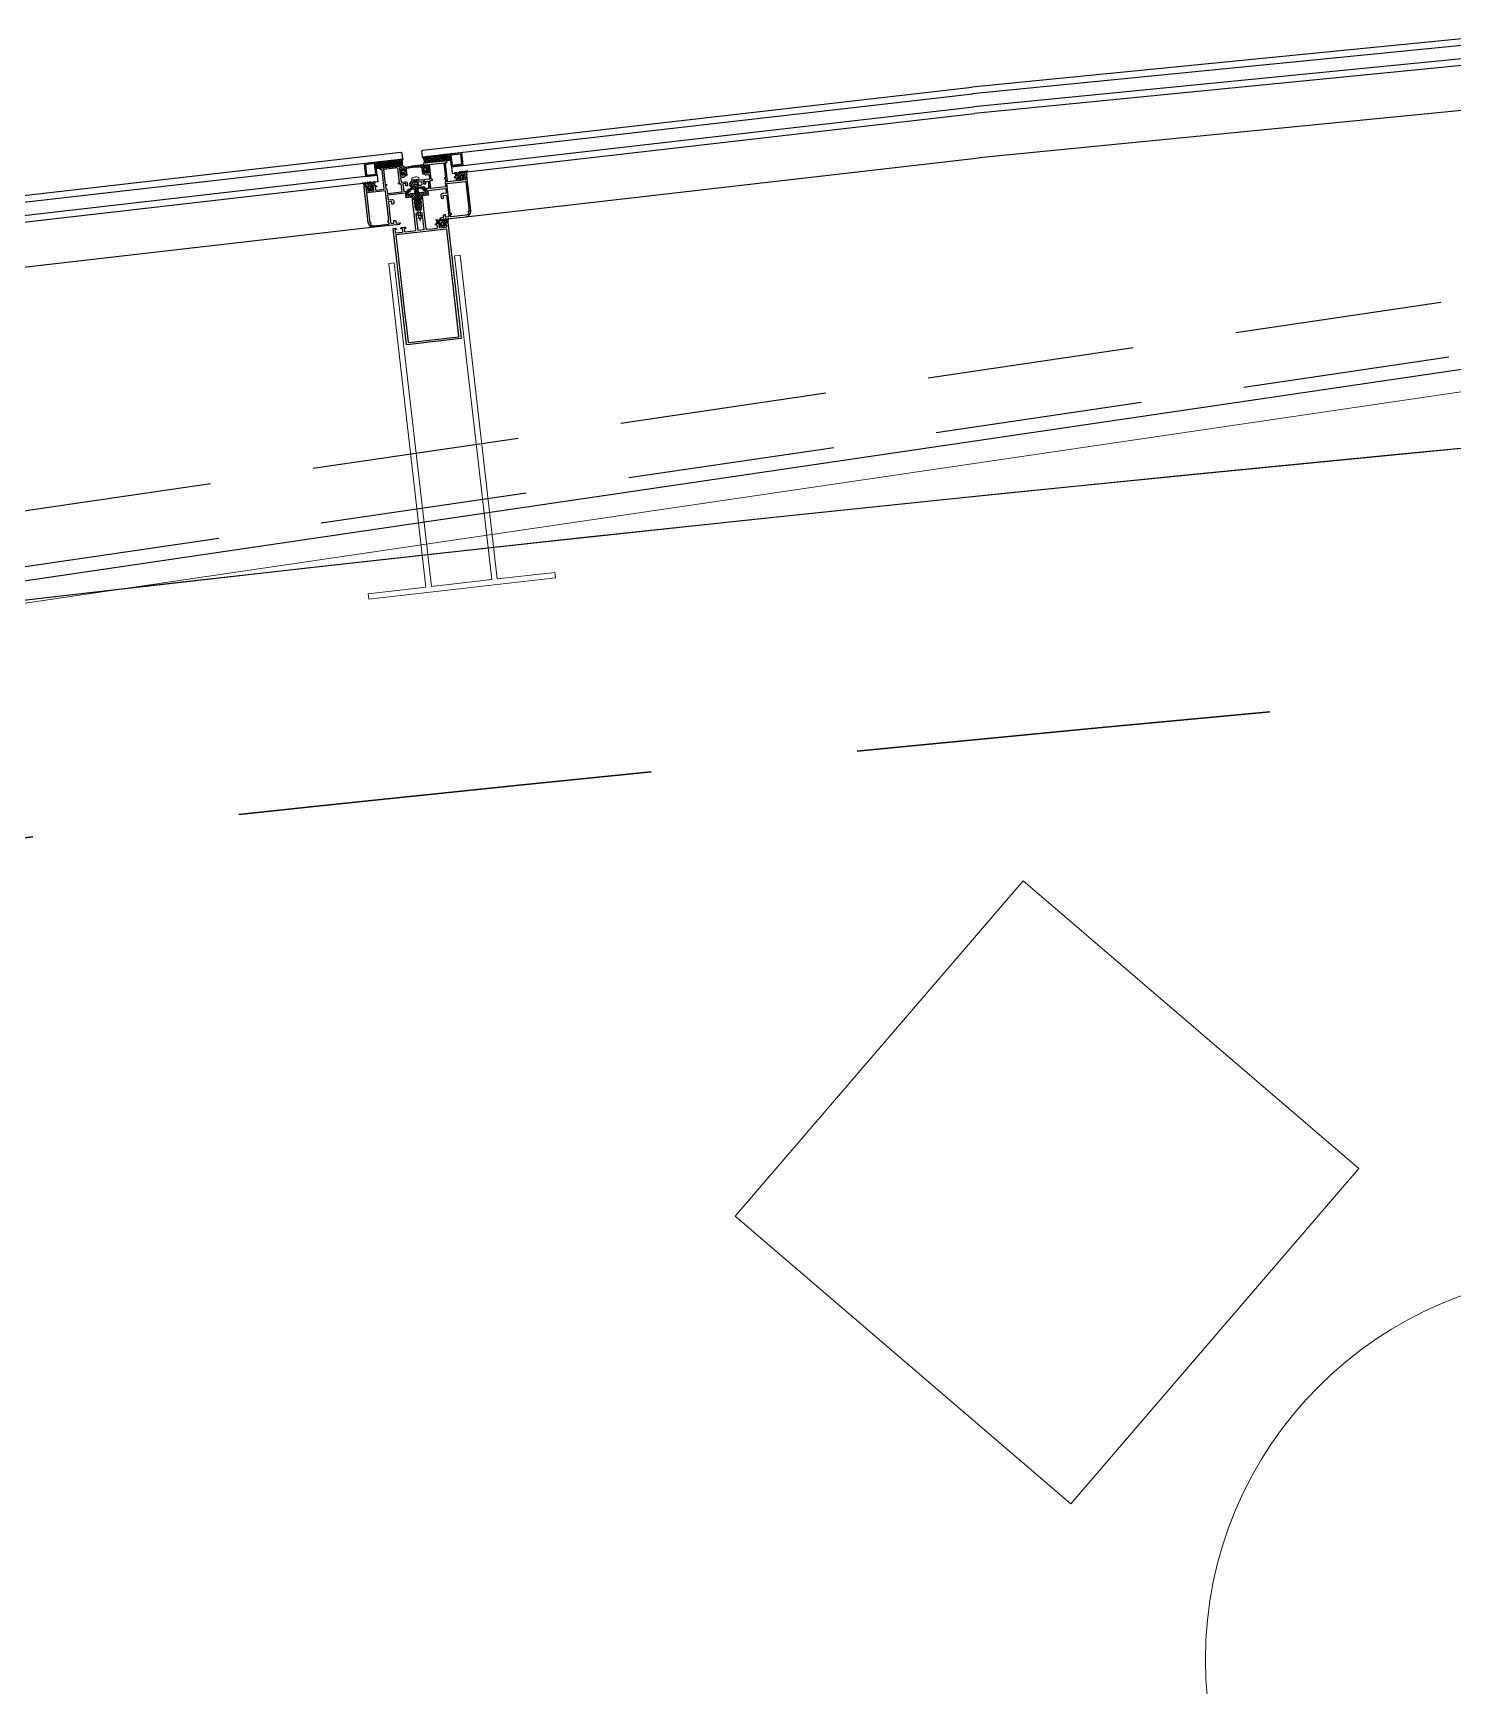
# Model space of a CAD drawing. Header units: millimetres. Extents: x 62878 to 70819, y -67946 to -61850.
# Drawn here: x 65086.1 to 65214.5, y -62025.9 to -61876.2 of the extents above; entities that cross this region are included whole.
import ezdxf

# ---------------------------------------------------------------- set-up
doc = ezdxf.new("R2010")
doc.units = ezdxf.units.MM
doc.linetypes.add('HIDDEN', pattern=[0.375, 0.25, -0.125])
doc.layers.add('alan hesabı1', color=7, linetype='Continuous', plot=False)
for name, color, linetype, lineweight in [('BA DÖŞ.-yeni', 11, 'Continuous', 30), ('Dog_dos_yeni', 63, 'Continuous', 5), ('DOGRAMA', 171, 'Continuous', 0), ('DUV.ALÇ.-yeni', 20, 'Continuous', 25), ('GOR-2', 152, 'Continuous', 20), ('TEFRİŞ-yeni', 53, 'Continuous', 9)]:
    doc.layers.add(name, color=color, linetype=linetype, lineweight=lineweight)
pattern_1 = [(231.54166, (65231.26489, -61889.03602), (0.12431087, -0.09873383), [])]
pattern_2 = [(321.54166, (65012.76339, -61914.09208), (-0.09873383, -0.12431087), [])]

# ---------------------------------------------------------------- blocks, each defined once
blk = doc.blocks.new('a2we')
at = {"lineweight": 5, "ltscale": 0.5}
for p, q in [((-197.6, -417.6), (-196.6, -417.2)), ((-194.2, -418.3), (-197.6, -417.6)), ((-195.2, -418.6), (-197.6, -417.6)), ((-196.9, -417.9), (-197.1, -418.3)), ((-197.1, -419.7), (-197.1, -418.4)), ((-196, -415.3), (-196.6, -417.2)), ((-196.6, -417.2), (-194.2, -418.3)), ((-196, -415.3), (-195.5, -417.7)), ((-194.2, -418.3), (-195.2, -418.6)), ((-195.2, -418.6), (-194.9, -419.3)), ((-198.1, -420.1), (-197.1, -419.7)), ((-194.9, -421.4), (-198.1, -420.1)), ((-193.9, -421), (-198.1, -420.1)), ((-198.1, -422.7), (-197.1, -422.3)), ((-194.9, -424), (-198.1, -422.7)), ((-193.9, -423.6), (-198.1, -422.7)), ((-198.1, -425.2), (-197.1, -424.9)), ((-194.9, -426.5), (-198.1, -425.2)), ((-193.9, -426.1), (-198.1, -425.2)), ((-198.1, -427.7), (-197.1, -427.3)), ((-194.9, -429), (-198.1, -427.7)), ((-193.9, -428.6), (-198.1, -427.7)), ((-198.1, -429.9), (-197.1, -429.6)), ((-194.9, -431.2), (-198.1, -429.9)), ((-193.9, -430.9), (-198.1, -429.9)), ((-198.1, -432.2), (-197.1, -431.8)), ((-194.9, -433.5), (-198.1, -432.2)), ((-193.9, -433.1), (-198.1, -432.2)), ((-197.1, -419.7), (-193.9, -421)), ((-197.1, -419.7), (-193.9, -421)), ((-197.1, -422.3), (-197.1, -420.5)), ((-197.1, -422.3), (-193.9, -423.6)), ((-197.1, -422.3), (-193.9, -423.6)), ((-197.1, -424.9), (-197.1, -423.1)), ((-197.1, -424.9), (-193.9, -426.1)), ((-197.1, -424.9), (-193.9, -426.1)), ((-197.1, -427.3), (-197.1, -425.6)), ((-197.1, -427.3), (-193.9, -428.6)), ((-197.1, -427.3), (-193.9, -428.6)), ((-197.1, -429.6), (-197.1, -428)), ((-197.1, -429.6), (-193.9, -430.9)), ((-197.1, -429.6), (-193.9, -430.9)), ((-197.1, -431.8), (-197.1, -430.3)), ((-197.1, -431.8), (-193.9, -433.1)), ((-197.1, -431.8), (-193.9, -433.1)), ((-197.1, -434.1), (-197.1, -432.5)), ((-194.9, -420.6), (-194.9, -419.4)), ((-193.9, -421), (-194.9, -421.4)), ((-194.9, -423.2), (-194.9, -421.4)), ((-193.9, -423.6), (-194.9, -424)), ((-194.9, -425.7), (-194.9, -424)), ((-193.9, -426.1), (-194.9, -426.5)), ((-194.9, -428.2), (-194.9, -426.5)), ((-193.9, -428.6), (-194.9, -429)), ((-194.9, -430.5), (-194.9, -429)), ((-193.9, -430.9), (-194.9, -431.2)), ((-194.9, -432.7), (-194.9, -431.2)), ((-193.9, -433.1), (-194.9, -433.5)), ((-194.9, -435), (-194.9, -433.5)), ((-198.1, -434.4), (-197.1, -434.1)), ((-194.9, -435.7), (-198.1, -434.4)), ((-193.9, -435.4), (-198.1, -434.4)), ((-198.1, -436.7), (-197.1, -436.4)), ((-194.9, -438), (-198.1, -436.7)), ((-193.9, -437.7), (-198.1, -436.7)), ((-198.1, -439), (-197.1, -438.7)), ((-194.9, -440.3), (-198.1, -439)), ((-193.9, -440), (-198.1, -439)), ((-198.1, -441.3), (-197.1, -441)), ((-194.9, -442.6), (-198.1, -441.3)), ((-193.9, -442.3), (-198.1, -441.3)), ((-198.1, -443.6), (-197.1, -443.3)), ((-194.9, -444.9), (-198.1, -443.6)), ((-193.9, -444.6), (-198.1, -443.6)), ((-198.1, -445.9), (-197.1, -445.6)), ((-193.9, -446.9), (-198.1, -445.9)), ((-194.9, -447.2), (-198.1, -445.9)), ((-197.1, -447.9), (-198.1, -448.2)), ((-194.9, -449.5), (-198.1, -448.2)), ((-198.1, -448.2), (-193.9, -449.2)), ((-197.1, -434.1), (-193.9, -435.4)), ((-197.1, -434.1), (-193.9, -435.4)), ((-197.1, -436.4), (-197.1, -434.8)), ((-197.1, -436.4), (-193.9, -437.7)), ((-197.1, -436.4), (-193.9, -437.7)), ((-197.1, -438.7), (-197.1, -437.1)), ((-197.1, -438.7), (-193.9, -440)), ((-197.1, -438.7), (-193.9, -440)), ((-197.1, -441), (-197.1, -439.4)), ((-197.1, -441), (-193.9, -442.3)), ((-197.1, -443.3), (-197.1, -441.7)), ((-197.1, -443.3), (-193.9, -444.6)), ((-197.1, -445.6), (-197.1, -444)), ((-197.1, -445.6), (-193.9, -446.9)), ((-197.1, -445.6), (-193.9, -446.9)), ((-197.1, -447.9), (-197.1, -446.3)), ((-193.9, -449.2), (-197.1, -447.9)), ((-197.1, -450.2), (-197.1, -448.6)), ((-193.9, -435.4), (-194.9, -435.7)), ((-194.9, -437.3), (-194.9, -435.7)), ((-193.9, -437.7), (-194.9, -438)), ((-194.9, -439.6), (-194.9, -438)), ((-193.9, -440), (-194.9, -440.3)), ((-194.9, -441.8), (-194.9, -440.3)), ((-193.9, -442.3), (-194.9, -442.6)), ((-194.9, -444.1), (-194.9, -442.6)), ((-193.9, -444.6), (-194.9, -444.9)), ((-194.9, -446.4), (-194.9, -444.9)), ((-193.9, -446.9), (-194.9, -447.2)), ((-194.9, -448.7), (-194.9, -447.2)), ((-192.8, -453.3), (-199.2, -453.3)), ((-199.2, -454.6), (-199.2, -453.3)), ((-198.1, -450.5), (-197.1, -450.2)), ((-194.9, -451.8), (-198.1, -450.5)), ((-193.9, -451.5), (-198.1, -450.5)), ((-197.1, -450.2), (-193.9, -451.5)), ((-197.1, -453.3), (-197.1, -450.9)), ((-193.9, -449.2), (-194.9, -449.5)), ((-194.9, -451), (-194.9, -449.5)), ((-193.9, -451.5), (-194.9, -451.8)), ((-194.9, -453.3), (-194.9, -451.8)), ((-192.8, -454.6), (-192.8, -453.3))]:
    blk.add_line(p, q, dxfattribs=at)
blk.add_lwpolyline([(-196.5, -455.7), (-196.1, -455.4), (-195.9, -455.4), (-195.6, -455.7)], dxfattribs=at)
for centre, radius, start, end in [((-196.9, -418.4), 0.2, 155.3251, 180), ((-195.1, -419.4), 0.2, 0, 19.1116), ((-195.7, -449.5), 6.19, 234.7573, 262.4905), ((-196.4, -449.5), 6.19, 277.5095, 305.2427)]:
    blk.add_arc(centre, radius, start, end, dxfattribs=at)

msp = doc.modelspace()

# ---------------------------------------------------------------- hatches: boundary and pattern name
at = {"layer": 'DOGRAMA', "lineweight": -2}
h = msp.add_hatch(dxfattribs=at)
h.set_pattern_fill('AR-HBONE', color=256, scale=0.03, angle=680.4702, style=0)
h.set_pattern_definition([(321.54166, (65117.09774, -61924.58145), (0.01933383, -0.16860072), [0.36, -0.12]), (231.54166, (65117.19171, -61924.65609), (0.01933383, -0.16860072), [0.36, -0.12])])
h.paths.add_polyline_path([(65117.37, -61888.5), (65117.12, -61888.53), (65117.05, -61887.93), (65117.82, -61887.84), (65117.89, -61888.44)])
h = msp.add_hatch(dxfattribs=at)
h.set_pattern_fill('ANSI31', color=256, scale=0.04, angle=680.4702, style=0)
h.set_pattern_definition([(231.54166, (65251.43272, -61886.72332), (0.0994487, -0.07898707), [])])
h.paths.add_polyline_path([(65118.16, -61888.38, -0.414214), (65118.19, -61888.4), (65119.48, -61888.25, -0.153231), (65119.51, -61887.65), (65118.09, -61887.81)])
h.paths.add_polyline_path([(65117.89, -61888.44), (65118.13, -61888.41, -0.414214), (65118.16, -61888.38), (65118.09, -61887.81), (65117.82, -61887.84)])
h = msp.add_hatch(dxfattribs=at)
h.set_pattern_fill('ANSI31', color=256, scale=0.05, angle=680.4702, style=0)
h.set_pattern_definition(pattern_2)
edge = h.paths.add_edge_path(flags=16)
edge.add_arc((65120.07, -61888.73), 0.668, 179.666, 193.4173, ccw=False)
edge.add_line((65119.4, -61888.72), (65119.68, -61888.69))
edge.add_line((65119.68, -61888.69), (65119.7, -61888.85))
edge.add_line((65119.7, -61888.85), (65119.42, -61888.88))
edge = h.paths.add_edge_path()
edge.add_line((65119.82, -61889.16), (65119.71, -61889.17))
edge.add_line((65119.71, -61889.17), (65119.68, -61888.93))
edge.add_line((65119.68, -61888.93), (65119.49, -61888.95))
edge.add_line((65119.49, -61888.95), (65119.5, -61889.07))
edge.add_line((65119.5, -61889.07), (65119.41, -61889.08))
edge.add_arc((65119.71, -61888.77), 0.442, 147.234, 225.8493, ccw=False)
edge.add_line((65119.34, -61888.53), (65119.44, -61888.52))
edge.add_line((65119.44, -61888.52), (65119.45, -61888.64))
edge.add_line((65119.45, -61888.64), (65119.64, -61888.61))
edge.add_line((65119.64, -61888.61), (65119.62, -61888.37))
edge.add_line((65119.62, -61888.37), (65120.61, -61888.25))
edge.add_arc((65120.61, -61888.3), 0.05, -76.7485, 96.5417, ccw=False)
edge.add_line((65120.63, -61888.35), (65119.88, -61888.49))
edge.add_arc((65119.9, -61888.59), 0.1, 100.1164, 186.5417)
edge.add_line((65119.8, -61888.6), (65119.86, -61889.1))
edge.add_arc((65119.81, -61889.11), 0.05, -83.4583, 6.5417, ccw=False)
h = msp.add_hatch(dxfattribs=at)
h.set_pattern_fill('ANSI31', color=256, scale=0.05, angle=680.4702, style=0)
h.set_pattern_definition(pattern_1)
edge = h.paths.add_edge_path(flags=16)
edge.add_arc((65121, -61888.62), 0.668, 359.666, 373.4173)
edge.add_line((65121.65, -61888.46), (65121.37, -61888.5))
edge.add_line((65121.37, -61888.5), (65121.39, -61888.65))
edge.add_line((65121.39, -61888.65), (65121.67, -61888.62))
edge = h.paths.add_edge_path()
edge.add_line((65121.35, -61888.98), (65121.46, -61888.97))
edge.add_line((65121.46, -61888.97), (65121.43, -61888.73))
edge.add_line((65121.43, -61888.73), (65121.62, -61888.71))
edge.add_line((65121.62, -61888.71), (65121.63, -61888.83))
edge.add_line((65121.63, -61888.83), (65121.73, -61888.82))
edge.add_arc((65121.36, -61888.58), 0.442, 327.234, 405.8493)
edge.add_line((65121.67, -61888.26), (65121.57, -61888.27))
edge.add_line((65121.57, -61888.27), (65121.58, -61888.39))
edge.add_line((65121.58, -61888.39), (65121.39, -61888.41))
edge.add_line((65121.39, -61888.41), (65121.36, -61888.17))
edge.add_line((65121.36, -61888.17), (65120.37, -61888.28))
edge.add_arc((65120.38, -61888.33), 0.05, 96.5417, 269.8318)
edge.add_line((65120.38, -61888.38), (65121.13, -61888.35))
edge.add_arc((65121.13, -61888.45), 0.1, 6.5417, 92.9669, ccw=False)
edge.add_line((65121.23, -61888.44), (65121.29, -61888.94))
edge.add_arc((65121.34, -61888.93), 0.05, 186.5417, 276.5417)
h = msp.add_hatch(dxfattribs=at)
h.set_pattern_fill('ANSI31', color=256, scale=0.04, angle=680.4702, style=0)
h.set_pattern_definition([(321.54166, (64992.59555, -61916.40477), (-0.07898707, -0.0994487), [])])
h.paths.add_polyline_path([(65122.79, -61887.85, 0.414214), (65122.76, -61887.88), (65121.47, -61888.03, 0.153231), (65121.3, -61887.44), (65122.72, -61887.28)])
h.paths.add_polyline_path([(65123.06, -61887.84), (65122.82, -61887.87, 0.414214), (65122.79, -61887.85), (65122.72, -61887.28), (65123, -61887.25)])
h = msp.add_hatch(dxfattribs=at)
h.set_pattern_fill('AR-HBONE', color=256, scale=0.03, angle=680.4702, style=0)
h.set_pattern_definition([(231.54166, (65132.01331, -61922.87105), (0.01933383, -0.16860072), [0.36, -0.12]), (321.54166, (65131.93868, -61922.96502), (0.01933383, -0.16860072), [0.36, -0.12])])
h.paths.add_polyline_path([(65123.58, -61887.78), (65123.83, -61887.76), (65123.76, -61887.16), (65123, -61887.25), (65123.06, -61887.84)])
h = msp.add_hatch(dxfattribs=at)
h.set_pattern_fill('ANSI31', color=256, scale=0.05, angle=680.4702, style=0)
h.set_pattern_definition(pattern_2)
edge = h.paths.add_edge_path(flags=16)
edge.add_arc((65116.47, -61889.95), 0.4, 265.0047, 288.0786)
edge.add_line((65116.6, -61890.33), (65116.57, -61890.08))
edge.add_line((65116.57, -61890.08), (65116.41, -61890.1))
edge.add_line((65116.41, -61890.1), (65116.44, -61890.35))
edge = h.paths.add_edge_path()
edge.add_arc((65116.47, -61889.95), 0.5, 239.6718, 313.4116)
edge.add_line((65116.82, -61890.31), (65116.81, -61890.21))
edge.add_line((65116.81, -61890.21), (65116.69, -61890.23))
edge.add_line((65116.69, -61890.23), (65116.68, -61890.17))
edge.add_arc((65116.78, -61890.15), 0.1, 96.5417, 186.5417, ccw=False)
edge.add_line((65116.77, -61890.06), (65116.99, -61890.03))
edge.add_line((65116.99, -61890.03), (65116.97, -61889.85))
edge.add_line((65116.97, -61889.85), (65116.93, -61889.86))
edge.add_arc((65116.94, -61889.92), 0.065, 96.5417, 164.951)
edge.add_arc((65116.84, -61889.9), 0.0327, 151.1114, 344.951, ccw=False)
edge.add_arc((65116.97, -61890), 0.199, 92.192, 142.4579, ccw=False)
edge.add_arc((65116.96, -61889.75), 0.05, 278.0563, 455.5695)
edge.add_arc((65116.98, -61890.02), 0.323, 95.601, 134.9273)
edge.add_arc((65116.74, -61889.78), 0.02, 246.5417, 314.9273, ccw=False)
edge.add_line((65116.73, -61889.8), (65116.53, -61889.71))
edge.add_arc((65116.52, -61889.73), 0.015, 66.5417, 226.5417)
edge.add_line((65116.51, -61889.74), (65116.6, -61889.82))
edge.add_arc((65116.59, -61889.84), 0.02, -113.4583, 46.5417, ccw=False)
edge.add_line((65116.58, -61889.85), (65116.31, -61889.74))
edge.add_arc((65116.31, -61889.75), 0.015, 66.5417, 226.5417)
edge.add_line((65116.3, -61889.76), (65116.38, -61889.85))
edge.add_arc((65116.37, -61889.86), 0.02, -113.4583, 46.5417, ccw=False)
edge.add_line((65116.36, -61889.88), (65116.09, -61889.76))
edge.add_arc((65116.09, -61889.78), 0.015, 66.5417, 226.5417)
edge.add_line((65116.08, -61889.79), (65116.17, -61889.87))
edge.add_arc((65116.15, -61889.89), 0.02, -113.4583, 46.5417, ccw=False)
edge.add_line((65116.14, -61889.9), (65115.87, -61889.79))
edge.add_arc((65115.87, -61889.8), 0.015, 66.5417, 226.5417)
edge.add_line((65115.86, -61889.81), (65115.94, -61889.89))
edge.add_arc((65115.87, -61889.96), 0.1, 6.5417, 46.5417, ccw=False)
edge.add_line((65115.97, -61889.95), (65115.99, -61890.14))
edge.add_line((65115.99, -61890.14), (65116.21, -61890.12))
edge.add_arc((65116.22, -61890.22), 0.1, 6.5417, 96.5417, ccw=False)
edge.add_line((65116.32, -61890.21), (65116.33, -61890.27))
edge.add_line((65116.33, -61890.27), (65116.21, -61890.28))
edge.add_line((65116.21, -61890.28), (65116.22, -61890.38))
h = msp.add_hatch(dxfattribs=at)
h.set_pattern_fill('ANSI31', color=256, scale=0.05, angle=680.4702, style=0)
h.set_pattern_definition(pattern_1)
edge = h.paths.add_edge_path(flags=16)
edge.add_arc((65124.78, -61889), 0.4, 265.0047, 288.0786, ccw=False)
edge.add_line((65124.75, -61889.39), (65124.72, -61889.14))
edge.add_line((65124.72, -61889.14), (65124.88, -61889.13))
edge.add_line((65124.88, -61889.13), (65124.9, -61889.38))
edge = h.paths.add_edge_path()
edge.add_arc((65124.78, -61889), 0.5, 239.6718, 313.4116, ccw=False)
edge.add_line((65124.53, -61889.43), (65124.52, -61889.33))
edge.add_line((65124.52, -61889.33), (65124.64, -61889.31))
edge.add_line((65124.64, -61889.31), (65124.63, -61889.25))
edge.add_arc((65124.53, -61889.27), 0.1, 6.5417, 96.5417)
edge.add_line((65124.52, -61889.17), (65124.3, -61889.19))
edge.add_line((65124.3, -61889.19), (65124.28, -61889.01))
edge.add_line((65124.28, -61889.01), (65124.32, -61889.01))
edge.add_arc((65124.33, -61889.07), 0.065, 28.1323, 96.5417, ccw=False)
edge.add_arc((65124.41, -61889.03), 0.0327, 208.1323, 401.9719)
edge.add_arc((65124.31, -61889.16), 0.199, 50.6254, 100.8913)
edge.add_arc((65124.27, -61888.91), 0.05, 97.5138, 275.0271, ccw=False)
edge.add_arc((65124.3, -61889.18), 0.323, 58.156, 97.4823, ccw=False)
edge.add_arc((65124.48, -61888.89), 0.02, 238.156, 306.5417)
edge.add_line((65124.5, -61888.91), (65124.67, -61888.78))
edge.add_arc((65124.68, -61888.79), 0.015, -33.4583, 126.5417, ccw=False)
edge.add_line((65124.69, -61888.8), (65124.63, -61888.9))
edge.add_arc((65124.64, -61888.91), 0.02, 146.5417, 306.5417)
edge.add_line((65124.66, -61888.93), (65124.89, -61888.75))
edge.add_arc((65124.9, -61888.76), 0.015, -33.4583, 126.5417, ccw=False)
edge.add_line((65124.91, -61888.77), (65124.85, -61888.88))
edge.add_arc((65124.86, -61888.89), 0.02, 146.5417, 306.5417)
edge.add_line((65124.87, -61888.9), (65125.11, -61888.73))
edge.add_arc((65125.12, -61888.74), 0.015, -33.4583, 126.5417, ccw=False)
edge.add_line((65125.13, -61888.75), (65125.06, -61888.85))
edge.add_arc((65125.08, -61888.86), 0.02, 146.5417, 306.5417)
edge.add_line((65125.09, -61888.88), (65125.33, -61888.7))
edge.add_arc((65125.34, -61888.71), 0.015, -33.4583, 126.5417, ccw=False)
edge.add_line((65125.35, -61888.72), (65125.29, -61888.82))
edge.add_arc((65125.37, -61888.87), 0.1, 146.5417, 186.5417)
edge.add_line((65125.27, -61888.89), (65125.29, -61889.08))
edge.add_line((65125.29, -61889.08), (65125.07, -61889.1))
edge.add_arc((65125.09, -61889.2), 0.1, 96.5417, 186.5417)
edge.add_line((65124.99, -61889.21), (65124.99, -61889.27))
edge.add_line((65124.99, -61889.27), (65125.11, -61889.26))
edge.add_line((65125.11, -61889.26), (65125.12, -61889.36))
h = msp.add_hatch(dxfattribs=at)
h.set_pattern_fill('ANSI31', color=256, scale=0.05, angle=680.4702, style=0)
h.set_pattern_definition(pattern_1)
edge = h.paths.add_edge_path(flags=16)
edge.add_arc((65120.94, -61891.9), 0.05, -83.4583, 6.5417, ccw=False)
edge.add_line((65120.94, -61891.95), (65120.88, -61891.96))
edge.add_arc((65120.88, -61891.91), 0.05, 186.5417, 276.5417, ccw=False)
edge.add_line((65120.83, -61891.92), (65120.8, -61891.69))
edge.add_line((65120.8, -61891.69), (65120.96, -61891.67))
edge.add_line((65120.96, -61891.67), (65120.99, -61891.9))
h.paths.add_polyline_path([(65120.94, -61891.52), (65120.78, -61891.54), (65120.75, -61891.27), (65120.91, -61891.25)], flags=16)
edge = h.paths.add_edge_path()
edge.add_arc((65120.82, -61891.9), 0.2, 186.5417, 257.1079, ccw=False)
edge.add_line((65120.62, -61891.93), (65120.61, -61891.87))
edge.add_line((65120.61, -61891.87), (65120.67, -61891.86))
edge.add_line((65120.67, -61891.86), (65120.66, -61891.74))
edge.add_line((65120.66, -61891.74), (65120.62, -61891.71))
edge.add_arc((65120.68, -61891.63), 0.1, 186.5417, 231.5417, ccw=False)
edge.add_line((65120.58, -61891.64), (65120.57, -61891.51))
edge.add_line((65120.57, -61891.51), (65120.63, -61891.5))
edge.add_line((65120.63, -61891.5), (65120.61, -61891.38))
edge.add_line((65120.61, -61891.38), (65120.49, -61891.28))
edge.add_line((65120.49, -61891.28), (65120.38, -61891.29))
edge.add_line((65120.38, -61891.29), (65120.35, -61891.04))
edge.add_line((65120.35, -61891.04), (65120.31, -61891.1))
edge.add_line((65120.31, -61891.1), (65119.81, -61891.16))
edge.add_line((65119.81, -61891.16), (65119.78, -61890.83))
edge.add_arc((65120.07, -61890.8), 0.3, 126.5417, 186.5417, ccw=False)
edge.add_line((65119.9, -61890.56), (65120.29, -61890.26))
edge.add_arc((65120.31, -61890.29), 0.03, 36.5417, 126.5417, ccw=False)
edge.add_line((65120.33, -61890.27), (65120.37, -61890.32))
edge.add_arc((65120.34, -61890.34), 0.03, -53.4583, 36.5417, ccw=False)
edge.add_line((65120.36, -61890.36), (65120.05, -61890.59))
edge.add_arc((65120.17, -61890.75), 0.2, 126.5417, 188.4613)
edge.add_arc((65120.07, -61890.77), 0.1, 183.8268, 336.5417)
edge.add_arc((65120.26, -61890.85), 0.1, 96.5417, 156.5417, ccw=False)
edge.add_line((65120.24, -61890.75), (65120.57, -61890.72))
edge.add_arc((65120.56, -61890.67), 0.05, 276.5417, 366.5417)
edge.add_line((65120.61, -61890.66), (65120.61, -61890.61))
edge.add_arc((65120.66, -61890.61), 0.05, 96.5417, 186.5417, ccw=False)
edge.add_line((65120.65, -61890.56), (65120.85, -61890.53))
edge.add_arc((65120.86, -61890.58), 0.05, 6.5417, 96.5417, ccw=False)
edge.add_line((65120.91, -61890.58), (65120.91, -61890.63))
edge.add_arc((65120.96, -61890.62), 0.05, 186.5417, 276.5417)
edge.add_line((65120.97, -61890.67), (65121.29, -61890.63))
edge.add_arc((65121.3, -61890.73), 0.1, 36.5417, 96.5417, ccw=False)
edge.add_arc((65121.46, -61890.61), 0.1, 216.5417, 369.2565)
edge.add_arc((65121.36, -61890.61), 0.2, 4.6221, 66.5417)
edge.add_line((65121.44, -61890.43), (65121.09, -61890.28))
edge.add_arc((65121.1, -61890.25), 0.03, 156.5417, 246.5417, ccw=False)
edge.add_line((65121.07, -61890.24), (65121.09, -61890.18))
edge.add_arc((65121.12, -61890.19), 0.03, 66.5417, 156.5417, ccw=False)
edge.add_line((65121.13, -61890.17), (65121.59, -61890.36))
edge.add_arc((65121.47, -61890.64), 0.3, 6.5417, 66.5417, ccw=False)
edge.add_line((65121.76, -61890.6), (65121.8, -61890.93))
edge.add_line((65121.8, -61890.93), (65121.3, -61890.98))
edge.add_line((65121.3, -61890.98), (65121.25, -61890.94))
edge.add_line((65121.25, -61890.94), (65121.28, -61891.19))
edge.add_line((65121.28, -61891.19), (65121.17, -61891.2))
edge.add_line((65121.17, -61891.2), (65121.07, -61891.33))
edge.add_line((65121.07, -61891.33), (65121.09, -61891.45))
edge.add_line((65121.09, -61891.45), (65121.15, -61891.45))
edge.add_line((65121.15, -61891.45), (65121.16, -61891.58))
edge.add_arc((65121.06, -61891.59), 0.1, -38.4583, 6.5417, ccw=False)
edge.add_line((65121.14, -61891.65), (65121.11, -61891.68))
edge.add_line((65121.11, -61891.68), (65121.13, -61891.81))
edge.add_line((65121.13, -61891.81), (65121.19, -61891.8))
edge.add_line((65121.19, -61891.8), (65121.19, -61891.86))
edge.add_arc((65120.99, -61891.88), 0.2, -64.0246, 6.5417, ccw=False)
edge.add_arc((65120.88, -61891.64), 0.47, 257.1079, 295.9754, ccw=False)
h = msp.add_hatch(dxfattribs=at)
h.set_pattern_fill('ANSI31', color=256, scale=0.05, angle=680.4702, style=0)
h.set_pattern_definition(pattern_1)
edge = h.paths.add_edge_path()
edge.add_arc((65123.67, -61893.17), 0.1, 146.5417, 186.5417)
edge.add_line((65123.57, -61893.18), (65123.59, -61893.35))
edge.add_line((65123.59, -61893.35), (65123.37, -61893.38))
edge.add_arc((65123.38, -61893.48), 0.1, 96.5417, 186.5417)
edge.add_line((65123.28, -61893.49), (65123.29, -61893.55))
edge.add_line((65123.29, -61893.55), (65123.41, -61893.54))
edge.add_line((65123.41, -61893.54), (65123.42, -61893.63))
edge.add_arc((65123.08, -61893.27), 0.5, 239.6718, 313.4116, ccw=False)
edge.add_line((65122.82, -61893.7), (65122.81, -61893.6))
edge.add_line((65122.81, -61893.6), (65122.93, -61893.59))
edge.add_line((65122.93, -61893.59), (65122.92, -61893.53))
edge.add_arc((65122.83, -61893.54), 0.1, 6.5417, 96.5417)
edge.add_line((65122.81, -61893.44), (65122.6, -61893.47))
edge.add_line((65122.6, -61893.47), (65122.58, -61893.31))
edge.add_line((65122.58, -61893.31), (65122.62, -61893.3))
edge.add_arc((65122.62, -61893.37), 0.065, 28.1323, 96.5417, ccw=False)
edge.add_arc((65122.71, -61893.32), 0.0327, 208.1323, 401.9719)
edge.add_arc((65122.55, -61893.46), 0.242, 41.3442, 86.851)
edge.add_arc((65122.56, -61893.17), 0.05, 97.5138, 275.0271, ccw=False)
edge.add_arc((65122.53, -61893.49), 0.372, 50.0416, 86.6932, ccw=False)
edge.add_arc((65122.78, -61893.19), 0.02, 238.156, 306.5417)
edge.add_line((65122.79, -61893.21), (65122.97, -61893.07))
edge.add_arc((65122.98, -61893.09), 0.015, -33.4583, 126.5417, ccw=False)
edge.add_line((65122.99, -61893.09), (65122.92, -61893.2))
edge.add_arc((65122.94, -61893.21), 0.02, 146.5417, 306.5417)
edge.add_line((65122.95, -61893.22), (65123.19, -61893.05))
edge.add_arc((65123.2, -61893.06), 0.015, -33.4583, 126.5417, ccw=False)
edge.add_line((65123.21, -61893.07), (65123.14, -61893.17))
edge.add_arc((65123.16, -61893.18), 0.02, 146.5417, 306.5417)
edge.add_line((65123.17, -61893.2), (65123.41, -61893.02))
edge.add_arc((65123.42, -61893.04), 0.015, -33.4583, 126.5417, ccw=False)
edge.add_line((65123.43, -61893.04), (65123.36, -61893.15))
edge.add_arc((65123.38, -61893.16), 0.02, 146.5417, 306.5417)
edge.add_line((65123.39, -61893.17), (65123.63, -61893))
edge.add_arc((65123.64, -61893.01), 0.015, -33.4583, 126.5417, ccw=False)
edge.add_line((65123.65, -61893.02), (65123.59, -61893.12))
edge = h.paths.add_edge_path(flags=16)
edge.add_line((65123.04, -61893.64), (65123.02, -61893.45))
edge.add_arc((65123.05, -61893.45), 0.03, 96.5417, 186.5417, ccw=False)
edge.add_line((65123.04, -61893.42), (65123.14, -61893.4))
edge.add_arc((65123.15, -61893.43), 0.03, 6.5417, 96.5417, ccw=False)
edge.add_line((65123.18, -61893.43), (65123.2, -61893.63))
edge.add_arc((65123.17, -61893.63), 0.03, -75.6919, 6.5417, ccw=False)
edge.add_arc((65123.08, -61893.27), 0.4, 268.7752, 284.3081, ccw=False)
edge.add_arc((65123.07, -61893.64), 0.03, 186.5417, 268.7752, ccw=False)

# ---------------------------------------------------------------- linework, layer by layer
msp.add_lwpolyline([(68896.02, -63031.44), (69030.26, -63071.18), (69185.28, -62547.65), (68893, -62461.11, 1.044368), (68063.2, -62298.73, 0.204375), (63106.96, -62494.78, 0.353953), (62932.94, -62997.83), (63753.18, -65779.6), (64154.95, -67142.15), (65336.72, -66792.62), (65336.7, -66829.11), (65270.54, -66829.07, 0.626789), (65270.2, -67369.07), (65531.84, -67369.23, 0.926242), (66130.09, -67369.61), (66391.73, -67369.77, 0.626743), (66392.07, -66829.77), (66326.15, -66829.73), (66326.17, -66793.24), (67506.16, -67144.13), (68467.02, -63899.09), (68625.2, -63946.04), (68896.02, -63031.42)], format="xyb")
at = {"layer": 'alan hesabı1', "linetype": 'ByBlock'}
msp.add_lwpolyline([(64587.94, -62561.57), (64661.74, -62920.71), (64965, -62879.58), (64966.68, -62891.96), (65228.68, -62856.43), (65387.23, -62834.92), (65436.53, -62828.23), (65824.65, -62828.48), (65825.24, -61883.69), (65434.28, -61883.46), (65434.21, -62013.74), (65330.57, -62022.74), (65311.39, -61892.53), (64527.56, -62007.98)], dxfattribs=at)
at = {"layer": 'BA DÖŞ.-yeni', "linetype": 'HIDDEN', "ltscale": 150}
msp.add_arc((65815.04, -68607.15), 6697.94, 70.74616, 109.296847, dxfattribs=at)
at = {"layer": 'Dog_dos_yeni'}
msp.add_lwpolyline([(65133.32, -61925.56), (65116.43, -61927.5), (65116.38, -61927), (65121.59, -61926.4), (65118.23, -61897.09), (65118.73, -61897.04), (65122.09, -61926.35), (65127.55, -61925.72), (65124.19, -61896.41), (65124.69, -61896.35), (65128.05, -61925.66), (65133.26, -61925.06), (65133.32, -61925.56)], close=True, dxfattribs=at)
msp.add_lwpolyline([(65133.32, -61925.56), (65116.43, -61927.5), (65116.38, -61927), (65121.59, -61926.4), (65118.23, -61897.09), (65118.73, -61897.04), (65122.09, -61926.35), (65127.55, -61925.72), (65124.19, -61896.41), (65124.69, -61896.35), (65128.05, -61925.66), (65133.26, -61925.06), (65133.32, -61925.56)], close=True, dxfattribs=at)
at = {"layer": 'DOGRAMA', "lineweight": -2}
for p, q in [((65220.74, -61876.24), (65170.99, -61881.14)), ((65220.9, -61876.83), (65171.05, -61881.74)), ((65218.55, -61878.27), (65171.18, -61882.93)), ((65218.61, -61878.86), (65171.25, -61883.53)), ((65121.3, -61887.44), (65171.05, -61881.74)), ((65121.33, -61886.83), (65170.99, -61881.14)), ((65123.9, -61888.35), (65171.18, -61882.93)), ((65123.97, -61888.95), (65171.25, -61883.53)), ((65218.21, -61882.96), (65171.67, -61887.54)), ((65121.24, -61886.95), (65121.33, -61886.83)), ((65121.3, -61887.44), (65121.24, -61886.95)), ((65119.34, -61887.06), (65069.68, -61892.76)), ((65119.51, -61887.65), (65069.75, -61893.35)), ((65117.05, -61887.93), (65117.12, -61888.53)), ((65117.89, -61888.44), (65117.12, -61888.53)), ((65117.89, -61888.44), (65117.82, -61887.84)), ((65117.89, -61888.44), (65117.82, -61887.84)), ((65119.46, -61887.15), (65119.34, -61887.06)), ((65119.51, -61887.65), (65119.46, -61887.15)), ((65123.06, -61887.84), (65123, -61887.25)), ((65123.06, -61887.84), (65123, -61887.25)), ((65123.06, -61887.84), (65123.83, -61887.76)), ((65123.76, -61887.16), (65123.83, -61887.76)), ((65123.9, -61888.35), (65123.97, -61888.95)), ((65125.22, -61892.87), (65171.67, -61887.54)), ((65117.19, -61889.12), (65069.9, -61894.54)), ((65117.25, -61889.72), (65069.97, -61895.14)), ((65117.19, -61889.12), (65117.25, -61889.72)), ((65116.92, -61893.82), (65070.46, -61899.15))]:
    msp.add_line(p, q, dxfattribs=at)
msp.add_lwpolyline([(68355.73, -61957.86, 0.273736), (68066.91, -62277.72, 0.209295), (68023.71, -62283.85, 0.198368), (63201.05, -62451.11)], format="xyb", dxfattribs=at)
at = {"layer": 'DOGRAMA', "lineweight": -2, "ltscale": 0.5}
for points in [[(65116.28, -61890.25), (65116.15, -61890.27), (65116.18, -61890.52, 0.414214), (65116.23, -61890.56), (65116.85, -61890.49, 0.414214), (65116.89, -61890.43), (65116.86, -61890.19), (65116.73, -61890.2, -0.668097), (65116.71, -61890.15), (65116.76, -61890.09, -0.198962), (65116.79, -61890.07), (65117.04, -61890.04, -0.372839), (65117.15, -61890.12, -0.45685), (65117.12, -61890.16), (65117, -61890.17), (65117.03, -61890.41, 0.414214), (65117.09, -61890.45), (65117.8, -61890.37, 0.414214), (65117.83, -61890.34), (65117.63, -61888.65, 0.414214), (65117.6, -61888.62), (65117.51, -61888.63, -0.414214), (65117.48, -61888.6), (65117.47, -61888.52, -0.414214), (65117.49, -61888.48), (65119.55, -61888.25, -0.414214), (65119.58, -61888.27), (65119.61, -61888.5, -0.198962), (65119.6, -61888.54), (65119.52, -61888.6, -0.668048), (65119.47, -61888.59), (65119.45, -61888.41), (65119.25, -61888.43, 0.414214), (65119.21, -61888.49), (65119.28, -61889.15, 0.414214), (65119.34, -61889.2), (65119.54, -61889.17), (65119.52, -61889, -0.668048), (65119.56, -61888.97), (65119.65, -61889.02, -0.19911), (65119.67, -61889.05), (65119.69, -61889.16, -0.414214), (65119.56, -61889.31), (65119.35, -61889.34, 0.414214), (65119.31, -61889.39), (65119.35, -61889.7, 0.414214), (65119.4, -61889.74), (65119.75, -61889.7, -0.414214), (65119.91, -61889.84), (65119.93, -61890, -0.414214), (65119.89, -61890.06), (65119.81, -61890.07, -0.414214), (65119.79, -61890.05), (65119.77, -61889.87), (65119.52, -61889.9), (65119.6, -61890.57), (65119.99, -61890.52), (65119.98, -61890.42, -0.414214), (65120.03, -61890.37), (65120.08, -61890.36, -0.414214), (65120.13, -61890.4), (65120.14, -61890.48, -0.414214), (65119.96, -61890.71), (65118.16, -61890.91, 0.414214), (65118.13, -61890.95), (65118.17, -61891.31, 0.414214), (65118.2, -61891.34), (65118.52, -61891.3, -0.414214), (65118.69, -61891.43), (65118.71, -61891.61, -0.414214), (65118.62, -61891.72), (65118.6, -61891.72), (65118.55, -61891.73, -0.414214), (65118.52, -61891.7), (65118.5, -61891.51, 0.414214), (65118.46, -61891.49), (65118.22, -61891.51, 0.414214), (65118.2, -61891.55), (65118.3, -61892.47), (65118.28, -61892.5), (65118.31, -61892.53), (65118.42, -61893.44, 0.414214), (65118.45, -61893.47), (65118.69, -61893.44, 0.414214), (65118.71, -61893.41), (65118.7, -61893.25, -0.414214), (65118.72, -61893.22), (65118.77, -61893.21), (65118.79, -61893.21, -0.414214), (65118.9, -61893.3), (65118.92, -61893.44), (65119.24, -61893.41, -0.414214), (65119.27, -61893.43), (65119.27, -61893.45, -0.414214), (65119.18, -61893.56), (65116.92, -61893.82, -0.414214), (65116.37, -61893.38), (65116, -61890.19, -0.414214), (65116.03, -61890.16), (65116.19, -61890.14, -0.19911), (65116.23, -61890.15), (65116.29, -61890.2, -0.668097)], [(65125.04, -61889.25), (65125.17, -61889.23), (65125.2, -61889.48, -0.414214), (65125.15, -61889.54), (65124.54, -61889.61, -0.414214), (65124.48, -61889.56), (65124.45, -61889.31), (65124.59, -61889.3, 0.668097), (65124.6, -61889.25), (65124.54, -61889.2, 0.198962), (65124.5, -61889.19), (65124.25, -61889.22, 0.372839), (65124.16, -61889.31, 0.45685), (65124.2, -61889.34), (65124.32, -61889.33), (65124.34, -61889.57, -0.414214), (65124.3, -61889.62), (65123.58, -61889.71, -0.414214), (65123.55, -61889.68), (65123.36, -61887.99, -0.414214), (65123.38, -61887.96), (65123.47, -61887.95, 0.414214), (65123.5, -61887.91), (65123.49, -61887.83, 0.414214), (65123.46, -61887.8), (65121.4, -61888.03, 0.414214), (65121.37, -61888.07), (65121.4, -61888.3, 0.198962), (65121.42, -61888.33), (65121.51, -61888.37, 0.668048), (65121.56, -61888.35), (65121.54, -61888.17), (65121.73, -61888.15, -0.414214), (65121.79, -61888.19), (65121.87, -61888.86, -0.414214), (65121.82, -61888.91), (65121.62, -61888.93), (65121.6, -61888.76, 0.668048), (65121.55, -61888.74), (65121.47, -61888.81, 0.19911), (65121.46, -61888.84), (65121.47, -61888.95, 0.414214), (65121.63, -61889.08), (65121.84, -61889.05, -0.414214), (65121.89, -61889.1), (65121.93, -61889.4, -0.414214), (65121.88, -61889.46), (65121.54, -61889.5, 0.414214), (65121.4, -61889.66), (65121.42, -61889.83, 0.414214), (65121.48, -61889.88), (65121.56, -61889.87, 0.414214), (65121.58, -61889.85), (65121.56, -61889.67), (65121.8, -61889.64), (65121.88, -61890.3), (65121.48, -61890.35), (65121.47, -61890.25, 0.414214), (65121.42, -61890.21), (65121.37, -61890.21, 0.414214), (65121.32, -61890.27), (65121.33, -61890.35, 0.414214), (65121.55, -61890.52), (65123.36, -61890.32, -0.414214), (65123.39, -61890.34), (65123.44, -61890.7, -0.414214), (65123.41, -61890.74), (65123.09, -61890.77, 0.414214), (65122.96, -61890.94), (65122.98, -61891.12, 0.414214), (65123.09, -61891.21), (65123.11, -61891.21), (65123.16, -61891.2, 0.414214), (65123.19, -61891.17), (65123.17, -61890.98, -0.414214), (65123.19, -61890.94), (65123.43, -61890.92, -0.414214), (65123.46, -61890.94), (65123.57, -61891.86), (65123.6, -61891.89), (65123.58, -61891.92), (65123.68, -61892.84, -0.414214), (65123.65, -61892.87), (65123.42, -61892.9, -0.414214), (65123.38, -61892.88), (65123.36, -61892.72, 0.414214), (65123.33, -61892.69), (65123.28, -61892.7), (65123.26, -61892.7, 0.414214), (65123.17, -61892.81), (65123.19, -61892.95), (65122.87, -61892.99, 0.414214), (65122.85, -61893.02), (65122.85, -61893.04, 0.414214), (65122.96, -61893.13), (65125.22, -61892.87, 0.414214), (65125.66, -61892.32), (65125.3, -61889.13, 0.414214), (65125.27, -61889.1), (65125.1, -61889.12, 0.19911), (65125.06, -61889.14), (65125.01, -61889.2, 0.668097)], [(65120.71, -61890.34), (65120.74, -61890.34, 0.267949), (65120.76, -61890.32), (65120.87, -61890.08, -0.12216), (65120.9, -61890.04, 0.257961), (65120.93, -61889.95), (65120.91, -61889.75, 0.414214), (65120.86, -61889.71), (65120.21, -61889.78, 0.414214), (65120.12, -61889.89), (65120.14, -61890.04, 0.414214), (65120.25, -61890.13), (65120.46, -61890.11, -0.267949), (65120.55, -61890.15), (65120.69, -61890.33, 0.267949)], [(65121.41, -61889.9), (65121.56, -61889.88, 0.414214), (65121.59, -61889.85), (65121.58, -61889.71, -0.414214), (65121.6, -61889.67), (65121.74, -61889.66, -0.414214), (65121.8, -61889.7), (65121.86, -61890.23, -0.414214), (65121.81, -61890.29), (65121.54, -61890.32, -0.414214), (65121.49, -61890.28), (65121.48, -61890.19, 0.414214), (65121.42, -61890.15), (65121.04, -61890.19, 0.267949), (65120.96, -61890.25), (65120.87, -61890.46, -0.267949), (65120.84, -61890.48), (65120.64, -61890.5, -0.267949), (65120.62, -61890.49), (65120.46, -61890.27, 0.133822), (65120.41, -61890.24, -0.270236), (65120.29, -61890.08), (65120.25, -61889.73, -0.414214), (65120.34, -61889.62), (65120.61, -61889.59), (65120.64, -61889.61), (65120.67, -61889.58), (65121.24, -61889.51, -0.414214), (65121.35, -61889.6), (65121.38, -61889.87, 0.414214)], [(65120.74, -61890.34), (65120.71, -61890.34, -0.267949), (65120.69, -61890.33), (65120.53, -61890.12, 0.12216), (65120.49, -61890.09, -0.257961), (65120.44, -61890.01), (65120.41, -61889.81, -0.414214), (65120.46, -61889.75), (65121.1, -61889.68, -0.414214), (65121.22, -61889.77), (65121.23, -61889.92, -0.414214), (65121.14, -61890.03), (65120.93, -61890.05, 0.267949), (65120.85, -61890.11), (65120.76, -61890.32, -0.267949)], [(65122.46, -61893.59, -0.414214), (65122.55, -61893.48), (65122.79, -61893.45, -0.414214), (65122.91, -61893.54), (65122.91, -61893.56), (65122.76, -61893.58), (65122.79, -61893.82, 0.414214), (65122.84, -61893.87), (65123.11, -61893.84), (65123.14, -61893.86), (65123.17, -61893.83), (65123.44, -61893.8, 0.414214), (65123.48, -61893.74), (65123.45, -61893.5), (65123.31, -61893.51), (65123.3, -61893.49, -0.414214), (65123.39, -61893.38), (65123.56, -61893.36, -0.414214), (65123.59, -61893.39), (65124.79, -61903.86, -0.414214), (65124.77, -61903.89), (65119.86, -61904.46, -0.414214), (65119.83, -61904.43), (65118.63, -61893.96, -0.414214), (65118.65, -61893.93), (65118.82, -61893.91, -0.414214), (65118.93, -61893.99), (65118.93, -61894.01), (65118.78, -61894.03), (65118.81, -61894.28, 0.414214), (65118.87, -61894.32), (65119.14, -61894.29), (65119.17, -61894.32), (65119.2, -61894.29), (65119.46, -61894.26, 0.414214), (65119.51, -61894.2), (65119.48, -61893.95), (65119.33, -61893.97), (65119.33, -61893.95, -0.414214), (65119.42, -61893.84), (65119.67, -61893.81, -0.414214), (65119.78, -61893.9), (65119.78, -61893.92), (65119.63, -61893.93), (65119.66, -61894.18, 0.414214), (65119.71, -61894.23), (65120.16, -61894.18), (65120.19, -61894.2), (65120.22, -61894.17), (65120.66, -61894.12, 0.414214), (65120.7, -61894.06), (65120.5, -61892.28), (65120.52, -61892.24), (65120.49, -61892.22), (65120.39, -61891.36, -0.414214), (65120.44, -61891.31), (65120.46, -61891.3, -0.198912), (65120.5, -61891.31), (65120.58, -61891.38, -0.198912), (65120.6, -61891.41), (65120.61, -61891.49), (65120.58, -61891.49, 0.414214), (65120.55, -61891.52), (65120.57, -61891.69), (65120.62, -61891.73, -0.198912), (65120.64, -61891.77), (65120.65, -61891.84), (65120.62, -61891.85, 0.414214), (65120.59, -61891.88), (65120.61, -61892.05), (65120.66, -61892.09, -0.198912), (65120.68, -61892.12), (65120.69, -61892.25, 0.414214), (65120.73, -61892.28), (65121.17, -61892.23, 0.414214), (65121.19, -61892.2), (65121.18, -61892.07, -0.198912), (65121.19, -61892.03), (65121.23, -61891.98), (65121.21, -61891.81, 0.414214), (65121.17, -61891.78), (65121.14, -61891.79), (65121.14, -61891.71, -0.198912), (65121.15, -61891.67), (65121.19, -61891.62), (65121.17, -61891.45, 0.414214), (65121.13, -61891.43), (65121.1, -61891.43), (65121.09, -61891.35, -0.198912), (65121.11, -61891.31), (65121.17, -61891.24, -0.198912), (65121.2, -61891.22), (65121.23, -61891.21, -0.414214), (65121.29, -61891.26), (65121.38, -61892.11), (65121.36, -61892.15), (65121.39, -61892.17), (65121.6, -61893.96, 0.414214), (65121.65, -61894), (65122.09, -61893.95), (65122.12, -61893.98), (65122.15, -61893.95), (65122.59, -61893.9, 0.414214), (65122.64, -61893.84), (65122.61, -61893.59), (65122.46, -61893.61)], [(65119.73, -61902.03), (65119.77, -61902.37), (65119.98, -61904.23, 0.414214), (65120.02, -61904.26), (65124.57, -61903.74, 0.414214), (65124.59, -61903.7), (65124.38, -61901.84), (65124.34, -61901.5), (65123.48, -61894.01, 0.414214), (65123.45, -61893.98), (65118.9, -61894.5, 0.414214), (65118.87, -61894.53)]]:
    msp.add_lwpolyline(points, format="xyb", close=True, dxfattribs=at)
at = {"layer": 'DOGRAMA', "lineweight": -2}
for points in [[(65117.05, -61887.95), (65116.01, -61888.07), (65116.14, -61889.22), (65117.18, -61889.1)], [(65116.96, -61888.06), (65116.12, -61888.16), (65116.23, -61889.11), (65117.07, -61889.01)], [(65123.77, -61887.18), (65124.81, -61887.06), (65124.94, -61888.21), (65123.9, -61888.33)], [(65123.88, -61887.27), (65124.72, -61887.17), (65124.83, -61888.12), (65123.99, -61888.22)], [(65120.94, -61891.52), (65120.78, -61891.54), (65120.75, -61891.27), (65120.91, -61891.25)], [(65120.78, -61891.54), (65120.94, -61891.52), (65120.91, -61891.25), (65120.75, -61891.27)]]:
    msp.add_lwpolyline(points, close=True, dxfattribs=at)
at = {"layer": 'DOGRAMA', "linetype": 'ByBlock', "lineweight": -2}
for points in [[(65119.41, -61890.28, -1), (65119.4, -61890.22), (65119.4, -61890.14, -1), (65119.39, -61890.08), (65119.37, -61889.94, 0.414214), (65119.32, -61889.89), (65119.18, -61889.91, -0.414214), (65119.12, -61889.87), (65119.12, -61889.85, -0.414214), (65119.15, -61889.81), (65119.22, -61889.8), (65119.06, -61888.45), (65117.77, -61888.6), (65117.92, -61889.95), (65117.99, -61889.94, -0.414214), (65118.03, -61889.97), (65118.03, -61890, -0.414214), (65117.99, -61890.06), (65117.94, -61890.06), (65117.97, -61890.33, 0.414214), (65118, -61890.36), (65118.03, -61890.35, -0.414214), (65118.06, -61890.38), (65118.11, -61890.74, 0.414214), (65118.14, -61890.76), (65119.4, -61890.62, 0.414214), (65119.44, -61890.56), (65119.42, -61890.38), (65119.38, -61890.36), (65119.42, -61890.34)], [(65121.99, -61889.98, 1), (65121.99, -61889.92), (65121.98, -61889.85, 1), (65121.97, -61889.79), (65121.96, -61889.64, -0.414214), (65122, -61889.59), (65122.14, -61889.57, 0.414214), (65122.18, -61889.51), (65122.18, -61889.5, 0.414214), (65122.15, -61889.47), (65122.08, -61889.48), (65121.92, -61888.13), (65123.21, -61887.98), (65123.37, -61889.33), (65123.3, -61889.34, 0.414214), (65123.27, -61889.37), (65123.28, -61889.4, 0.414214), (65123.33, -61889.44), (65123.38, -61889.44), (65123.41, -61889.71, -0.414214), (65123.39, -61889.74), (65123.36, -61889.74, 0.414214), (65123.33, -61889.78), (65123.37, -61890.13, -0.414214), (65123.34, -61890.17), (65122.08, -61890.31, -0.414214), (65122.03, -61890.27), (65122.01, -61890.09), (65122.04, -61890.06), (65122, -61890.04)]]:
    msp.add_lwpolyline(points, format="xyb", close=True, dxfattribs=at)
at = {"layer": 'DOGRAMA', "lineweight": -2}
for points in [[(65119.82, -61889.16), (65119.71, -61889.17), (65119.68, -61888.93), (65119.49, -61888.95), (65119.5, -61889.07), (65119.41, -61889.08, -0.357143), (65119.34, -61888.53), (65119.44, -61888.52), (65119.45, -61888.64), (65119.64, -61888.61), (65119.62, -61888.37), (65120.61, -61888.25, -0.943095), (65120.63, -61888.35), (65119.88, -61888.49, 0.396056), (65119.8, -61888.6), (65119.86, -61889.1, -0.414214)], [(65121.35, -61888.98), (65121.46, -61888.97), (65121.43, -61888.73), (65121.62, -61888.71), (65121.63, -61888.83), (65121.73, -61888.82, 0.357143), (65121.67, -61888.26), (65121.57, -61888.27), (65121.58, -61888.39), (65121.39, -61888.41), (65121.36, -61888.17), (65120.37, -61888.28, 0.943095), (65120.38, -61888.38), (65121.13, -61888.35, -0.396056), (65121.23, -61888.44), (65121.29, -61888.94, 0.414214)], [(65121.67, -61888.62, 0.060074), (65121.65, -61888.46), (65121.37, -61888.5), (65121.39, -61888.65)], [(65116.22, -61890.38, 0.333333), (65116.82, -61890.31), (65116.81, -61890.21), (65116.69, -61890.23), (65116.68, -61890.17, -0.414214), (65116.77, -61890.06), (65116.99, -61890.03), (65116.97, -61889.85), (65116.93, -61889.86, 0.307685), (65116.87, -61889.9, -1.128702), (65116.81, -61889.88, -0.222912), (65116.96, -61889.8, 0.978531), (65116.95, -61889.7, 0.173298), (65116.75, -61889.8, -0.307572), (65116.73, -61889.8), (65116.53, -61889.71, 0.8391), (65116.51, -61889.74), (65116.6, -61889.82, -0.8391), (65116.58, -61889.85), (65116.31, -61889.74, 0.8391), (65116.3, -61889.76), (65116.38, -61889.85, -0.8391), (65116.36, -61889.88), (65116.09, -61889.76, 0.8391), (65116.08, -61889.79), (65116.17, -61889.87, -0.8391), (65116.14, -61889.9), (65115.87, -61889.79, 0.8391), (65115.86, -61889.81), (65115.94, -61889.89, -0.176327), (65115.97, -61889.95), (65115.99, -61890.14), (65116.21, -61890.12, -0.414214), (65116.32, -61890.21), (65116.33, -61890.27), (65116.21, -61890.28)], [(65119.42, -61888.88, -0.060074), (65119.4, -61888.72), (65119.68, -61888.69), (65119.7, -61888.85)], [(65125.12, -61889.36, -0.333333), (65124.53, -61889.43), (65124.52, -61889.33), (65124.64, -61889.31), (65124.63, -61889.25, 0.414214), (65124.52, -61889.17), (65124.3, -61889.19), (65124.28, -61889.01), (65124.32, -61889.01, -0.307685), (65124.38, -61889.04, 1.128702), (65124.44, -61889.01, 0.222912), (65124.27, -61888.96, -0.978531), (65124.26, -61888.86, -0.173298), (65124.47, -61888.91, 0.307572), (65124.5, -61888.91), (65124.67, -61888.78, -0.8391), (65124.69, -61888.8), (65124.63, -61888.9, 0.8391), (65124.66, -61888.93), (65124.89, -61888.75, -0.8391), (65124.91, -61888.77), (65124.85, -61888.88, 0.8391), (65124.87, -61888.9), (65125.11, -61888.73, -0.8391), (65125.13, -61888.75), (65125.06, -61888.85, 0.8391), (65125.09, -61888.88), (65125.33, -61888.7, -0.8391), (65125.35, -61888.72), (65125.29, -61888.82, 0.176327), (65125.27, -61888.89), (65125.29, -61889.08), (65125.07, -61889.1, 0.414214), (65124.99, -61889.21), (65124.99, -61889.27), (65125.11, -61889.26)], [(65124.9, -61889.38, -0.101021), (65124.75, -61889.39), (65124.72, -61889.14), (65124.88, -61889.13)], [(65124.9, -61889.38, -0.101021), (65124.75, -61889.39), (65124.72, -61889.14), (65124.88, -61889.13)], [(65116.44, -61890.35, 0.101021), (65116.6, -61890.33), (65116.57, -61890.08), (65116.41, -61890.1)], [(65116.44, -61890.35, 0.101021), (65116.6, -61890.33), (65116.57, -61890.08), (65116.41, -61890.1)], [(65120.77, -61892.1, -0.318017), (65120.62, -61891.93), (65120.61, -61891.87), (65120.67, -61891.86), (65120.66, -61891.74), (65120.62, -61891.71, -0.198912), (65120.58, -61891.64), (65120.57, -61891.51), (65120.63, -61891.5), (65120.61, -61891.38), (65120.49, -61891.28), (65120.38, -61891.29), (65120.35, -61891.04), (65120.31, -61891.1), (65119.81, -61891.16), (65119.78, -61890.83, -0.267949), (65119.9, -61890.56), (65120.29, -61890.26, -0.414214), (65120.33, -61890.27), (65120.37, -61890.32, -0.414214), (65120.36, -61890.36), (65120.05, -61890.59, 0.276947), (65119.97, -61890.78, 0.786321), (65120.16, -61890.81, -0.267949), (65120.24, -61890.75), (65120.57, -61890.72, 0.414214), (65120.61, -61890.66), (65120.61, -61890.61, -0.414214), (65120.65, -61890.56), (65120.85, -61890.53, -0.414214), (65120.91, -61890.58), (65120.91, -61890.63, 0.414214), (65120.97, -61890.67), (65121.29, -61890.63, -0.267949), (65121.38, -61890.67, 0.786321), (65121.56, -61890.6, 0.276947), (65121.44, -61890.43), (65121.09, -61890.28, -0.414214), (65121.07, -61890.24), (65121.09, -61890.18, -0.414214), (65121.13, -61890.17), (65121.59, -61890.36, -0.267949), (65121.76, -61890.6), (65121.8, -61890.93), (65121.3, -61890.98), (65121.25, -61890.94), (65121.28, -61891.19), (65121.17, -61891.2), (65121.07, -61891.33), (65121.09, -61891.45), (65121.15, -61891.45), (65121.16, -61891.58, -0.198912), (65121.14, -61891.65), (65121.11, -61891.68), (65121.13, -61891.81), (65121.19, -61891.8), (65121.19, -61891.86, -0.318017), (65121.08, -61892.06, -0.171237)], [(65120.99, -61891.9, -0.414214), (65120.94, -61891.95), (65120.88, -61891.96, -0.414214), (65120.83, -61891.92), (65120.8, -61891.69), (65120.96, -61891.67)], [(65123.59, -61893.12, 0.176327), (65123.57, -61893.18), (65123.59, -61893.35), (65123.37, -61893.38, 0.414214), (65123.28, -61893.49), (65123.29, -61893.55), (65123.41, -61893.54), (65123.42, -61893.63, -0.333333), (65122.82, -61893.7), (65122.81, -61893.6), (65122.93, -61893.59), (65122.92, -61893.53, 0.414214), (65122.81, -61893.44), (65122.6, -61893.47), (65122.58, -61893.31), (65122.62, -61893.3, -0.307685), (65122.68, -61893.34, 1.128702), (65122.73, -61893.3, 0.201212), (65122.57, -61893.22, -0.978531), (65122.55, -61893.12, -0.1613), (65122.77, -61893.21, 0.307572), (65122.79, -61893.21), (65122.97, -61893.07, -0.8391), (65122.99, -61893.09), (65122.92, -61893.2, 0.8391), (65122.95, -61893.22), (65123.19, -61893.05, -0.8391), (65123.21, -61893.07), (65123.14, -61893.17, 0.8391), (65123.17, -61893.2), (65123.41, -61893.02, -0.8391), (65123.43, -61893.04), (65123.36, -61893.15, 0.8391), (65123.39, -61893.17), (65123.63, -61893, -0.8391), (65123.65, -61893.02)], [(65123.04, -61893.64), (65123.02, -61893.45, -0.414214), (65123.04, -61893.42), (65123.14, -61893.4, -0.414214), (65123.18, -61893.43), (65123.2, -61893.63, -0.375047), (65123.18, -61893.66, -0.067879), (65123.07, -61893.67, -0.375047)]]:
    msp.add_lwpolyline(points, format="xyb", close=True, dxfattribs=at)
at = {"layer": 'DOGRAMA', "lineweight": -2, "ltscale": 0.5}
for points in [[(65125.49, -61892.52, -0.26214), (65125.21, -61892.73), (65123.89, -61892.88, -0.414214), (65123.83, -61892.84), (65123.81, -61892.68), (65123.86, -61892.67, 0.414214), (65123.91, -61892.62), (65123.91, -61892.6, 0.414214), (65123.87, -61892.57), (65123.8, -61892.58), (65123.49, -61889.87), (65125.21, -61889.67), (65125.52, -61892.38), (65125.45, -61892.39, 0.414214), (65125.43, -61892.42), (65125.43, -61892.44, 0.361813), (65125.47, -61892.49)], [(65116.58, -61893.55, 0.26214), (65116.9, -61893.68), (65118.22, -61893.53, 0.414214), (65118.27, -61893.48), (65118.25, -61893.32), (65118.2, -61893.32, -0.414214), (65118.15, -61893.28), (65118.14, -61893.26, -0.414214), (65118.17, -61893.23), (65118.24, -61893.22), (65117.93, -61890.51), (65116.21, -61890.7), (65116.52, -61893.42), (65116.59, -61893.41, -0.414214), (65116.62, -61893.43), (65116.63, -61893.45, -0.361813), (65116.59, -61893.51)]]:
    msp.add_lwpolyline(points, format="xyb", dxfattribs=at)
at = {"layer": 'DOGRAMA', "lineweight": -2, "ltscale": 5}
msp.add_lwpolyline([(65120.7, -61892.61), (65120.86, -61894.07, 0.414214), (65120.9, -61894.09), (65121.41, -61894.03, 0.414214), (65121.44, -61894), (65121.27, -61892.55, 0.414214), (65121.24, -61892.52), (65120.72, -61892.58, 0.414214)], format="xyb", close=True, dxfattribs=at)
at = {"layer": 'DOGRAMA', "lineweight": -2}
for centre, start, end in [((65120.46, -61888), 159.6559, 194.5028), ((65120.45, -61888), 358.5805, 33.4274)]:
    msp.add_arc(centre, 1.02, start, end, dxfattribs=at)
at = {"layer": 'DUV.ALÇ.-yeni', "linetype": 'HIDDEN', "ltscale": 75}
for p, q in [((65324.72, -61884.25), (64520.32, -62002.73)), ((65325.45, -61889.19), (64521.05, -62007.68))]:
    msp.add_line(p, q, dxfattribs=at)
at = {"layer": 'GOR-2', "ltscale": 75}
msp.add_line((65311.68, -61894.51), (64527.85, -62009.96), dxfattribs=at)
at = {"layer": 'TEFRİŞ-yeni'}
msp.add_lwpolyline([(65179.95, -62009.37), (65206, -61979.01), (65175.64, -61952.97), (65149.59, -61983.33), (65179.95, -62009.37)], dxfattribs=at)
msp.add_circle((65227.13, -62023.49), 35, dxfattribs=at)

# ---------------------------------------------------------------- block references
at = {"layer": 'DOGRAMA', "linetype": 'ByBlock', "lineweight": -2, "xscale": 0.1000000000168918, "yscale": 0.1000000000168918, "zscale": 0.1000000000168918, "rotation": 186.5416628584413}
msp.add_blockref('a2we', (65106.34, -61936.76), dxfattribs=at)

doc.saveas('drawing.dxf')
